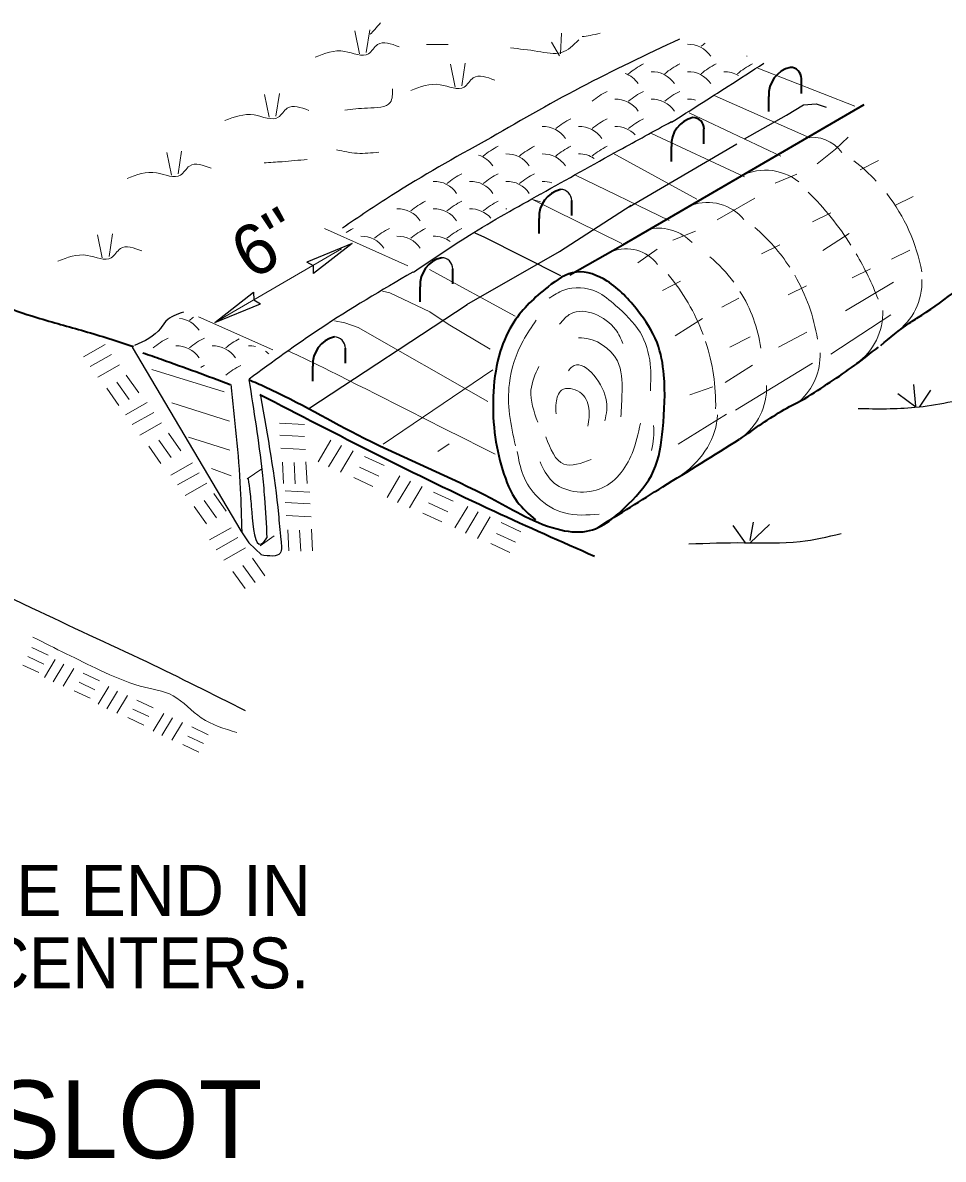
# Model space of a CAD drawing. Extents: x 634 to 1005, y -299 to -22.
# Drawn here: x 856.12 to 880.11, y -118.17 to -88.57 of the extents above; entities that cross this region are included whole.
import ezdxf
from ezdxf.enums import TextEntityAlignment as Align

# ---------------------------------------------------------------- set-up
doc = ezdxf.new("R2010")
doc.units = 0
doc.header["$LTSCALE"] = 0.53
doc.layers.add('1', color=7, linetype='Continuous', lineweight=13)

msp = doc.modelspace()

# ---------------------------------------------------------------- linework, layer by layer
at = {"layer": '1'}
for p, q in [((864.8957, -89.3713), (864.7766, -88.7784)), ((865.0738, -89.3414), (865.163, -88.7485)), ((870.1053, -89.4297), (869.898, -89.0749)), ((870.1353, -89.3713), (870.1645, -88.8384)), ((867.3881, -90.2399), (867.269, -89.647)), ((867.5662, -90.2099), (867.6554, -89.617)), ((875.2767, -89.7452), (877.8041, -90.7429)), ((862.5415, -91.0277), (862.4224, -90.4347)), ((862.7197, -90.9977), (862.8087, -90.4048)), ((874.1383, -90.4573), (876.6341, -91.5657)), ((873.4897, -90.9161), (875.8755, -92.0403)), ((872.5095, -91.4541), (874.927, -92.5774)), ((859.9949, -92.535), (859.8758, -91.9421)), ((860.1732, -92.505), (860.2622, -91.9121)), ((871.4968, -91.9604), (873.687, -93.1595)), ((877.9473, -92.3934), (878.4212, -92.1569)), ((870.5242, -92.5375), (872.9658, -93.7167)), ((875.7289, -92.7473), (876.2918, -92.5108)), ((874.2192, -93.6958), (875.1967, -93.1329)), ((878.8492, -93.3302), (879.3231, -93.0921)), ((876.7066, -93.7549), (877.1804, -93.5176)), ((858.192, -94.686), (858.0729, -94.0931)), ((858.3702, -94.656), (858.4593, -94.0631)), ((863.983, -93.929), (866.1597, -94.8975)), ((873.0657, -94.2296), (873.6578, -93.9922)), ((876.973, -94.4952), (877.6542, -94.0514)), ((875.3742, -94.5844), (875.848, -94.347)), ((861.1308, -96.3697), (864.4318, -94.4587)), ((872.1481, -94.8209), (872.6511, -94.4661)), ((878.7642, -94.7251), (879.2381, -94.4877)), ((866.7211, -94.9949), (868.9503, -96.2099)), ((877.7375, -95.2139), (878.2122, -94.9766)), ((872.7902, -95.537), (873.264, -95.2997)), ((877.5651, -96.0658), (878.8134, -95.3255)), ((876.0712, -95.6561), (876.5458, -95.4196)), ((874.3383, -95.9767), (874.7821, -95.7403)), ((877.1804, -97.1976), (878.7451, -96.1757)), ((860.7019, -96.2232), (862.6406, -97.0859)), ((873.1249, -96.7179), (873.8352, -96.2732)), ((874.5464, -97.0135), (875.0785, -96.7462)), ((875.818, -97.0135), (876.5583, -96.6287)), ((857.704, -97.2692), (858.2687, -96.9494)), ((857.8747, -97.524), (858.4385, -97.205)), ((858.0762, -97.7971), (858.6408, -97.4782)), ((859.4852, -97.5956), (861.3714, -98.1827)), ((865.5144, -99.5442), (868.3724, -97.6047)), ((874.4273, -97.9328), (875.1377, -97.4873)), ((874.6979, -98.6598), (876.7049, -97.4349)), ((858.5743, -97.9295), (858.8932, -98.3776)), ((858.8199, -97.7455), (859.148, -98.2068)), ((858.3102, -98.0877), (858.6292, -98.5341)), ((873.5096, -98.2577), (874.1017, -98.0502)), ((858.7991, -98.7797), (859.3628, -98.4617)), ((860.0032, -98.47), (861.5097, -98.9422)), ((858.969, -99.0346), (859.5336, -98.7165)), ((873.2007, -99.5442), (874.4597, -98.7622)), ((859.1722, -99.3077), (859.7351, -98.9879)), ((862.8129, -98.9996), (863.4608, -99.0321)), ((859.6693, -99.441), (859.9882, -99.8882)), ((859.9167, -99.2569), (860.2431, -99.7174)), ((860.4412, -99.3652), (861.5213, -99.7007)), ((862.8212, -99.3069), (863.4683, -99.3402)), ((863.8172, -99.9997), (864.1503, -99.4427)), ((859.4053, -99.5983), (859.7242, -100.0456)), ((862.8454, -99.6458), (863.4925, -99.6783)), ((864.0921, -100.1372), (864.4243, -99.5801)), ((864.4018, -100.2746), (864.7349, -99.7174)), ((866.9376, -99.7382), (867.234, -99.5309)), ((859.9832, -100.3503), (860.547, -100.0306)), ((862.8871, -100.0156), (862.9162, -100.5643)), ((863.1935, -100.0247), (863.2227, -100.5727)), ((863.5008, -100.0006), (863.5299, -100.5652)), ((865.0239, -99.8623), (865.536, -100.1005)), ((860.1532, -100.6052), (860.7178, -100.2862)), ((861.0392, -100.1747), (861.5555, -100.3687)), ((861.9735, -100.4502), (862.3491, -100.1871)), ((864.9007, -100.1447), (865.3995, -100.3753)), ((860.3563, -100.8775), (860.9192, -100.5585)), ((864.7491, -100.4112), (865.2479, -100.6427)), ((865.6152, -100.9282), (865.9482, -100.3712)), ((865.89, -101.0648), (866.2231, -100.5094)), ((866.2006, -101.2031), (866.5337, -100.646)), ((861.0992, -100.8267), (861.4264, -101.2863)), ((862.957, -100.7601), (863.6049, -100.7925)), ((866.8227, -100.79), (867.3347, -101.029)), ((860.5887, -101.1681), (860.9076, -101.6153)), ((860.8527, -101.0107), (861.1724, -101.4579)), ((862.9645, -101.0665), (863.6116, -101.0998)), ((866.6986, -101.0723), (867.1974, -101.3038)), ((867.3856, -101.7219), (867.717, -101.1647)), ((862.9895, -101.4054), (863.6357, -101.4371)), ((866.5478, -101.3397), (867.045, -101.5703)), ((867.6604, -101.8593), (867.9918, -101.303)), ((867.9702, -101.9967), (868.3032, -101.4396)), ((860.9892, -102.0392), (861.553, -101.7194)), ((863.0303, -101.776), (863.0594, -102.3239)), ((863.3376, -101.7852), (863.3668, -102.3323)), ((863.644, -101.761), (863.674, -102.3256)), ((868.5914, -101.5845), (869.1043, -101.8235)), ((861.1591, -102.294), (861.7237, -101.975)), ((862.3058, -102.1907), (862.6756, -101.9317)), ((868.3166, -102.1341), (868.8154, -102.3639)), ((868.469, -101.8667), (868.9662, -102.0974)), ((861.3615, -102.5662), (861.9261, -102.2465)), ((861.8602, -102.6995), (862.1776, -103.1459)), ((862.1059, -102.5147), (862.4332, -102.976)), ((861.5955, -102.8569), (861.9136, -103.3041)), ((856.2534, -105.0753), (856.6672, -105.2711)), ((856.3567, -104.8422), (856.783, -105.0429)), ((856.1252, -105.2977), (856.539, -105.4934)), ((856.6872, -105.6183), (856.9671, -105.1562)), ((856.9146, -105.7341), (857.1944, -105.2728)), ((857.1736, -105.8498), (857.4533, -105.3885)), ((857.6932, -105.5101), (858.1187, -105.7116)), ((857.4617, -105.9664), (857.8756, -106.1621)), ((857.5891, -105.7441), (858.003, -105.9397)), ((858.0871, -106.3187), (858.3669, -105.8573)), ((858.3152, -106.4344), (858.5951, -105.9731)), ((858.5734, -106.551), (858.8533, -106.088)), ((859.0931, -106.2112), (859.5186, -106.4119)), ((858.989, -106.4453), (859.4037, -106.6401)), ((859.5186, -107.019), (859.7984, -106.5577)), ((858.8616, -106.6667), (859.2754, -106.8624)), ((859.7468, -107.1356), (860.0266, -106.6734)), ((860.0049, -107.2513), (860.2847, -106.7892)), ((860.4212, -107.1456), (860.8352, -107.3404)), ((860.5246, -106.9107), (860.9509, -107.1123)), ((860.2931, -107.3679), (860.7069, -107.5627))]:
    msp.add_line(p, q, dxfattribs=at)
at = {"layer": '1', "lineweight": 35}
for p, q in [((876.4151, -90.4107), (876.4151, -90.0201)), ((875.5632, -90.877), (875.5632, -90.4847)), ((873.8743, -91.7164), (873.8743, -91.325)), ((873.0242, -92.1819), (873.0242, -91.7913)), ((870.4276, -93.5909), (870.4276, -93.1987)), ((869.5766, -94.0564), (869.5766, -93.665)), ((867.3281, -95.3688), (867.3281, -94.9774)), ((866.4754, -95.8343), (866.4754, -95.4421)), ((864.5301, -97.4341), (864.5301, -97.0435)), ((863.679, -97.8996), (863.679, -97.5082))]:
    msp.add_line(p, q, dxfattribs=at)
at = {"layer": '1', "lineweight": 25}
for p, q in [((871.9282, -93.3602), (874.7321, -91.7181)), ((864.7066, -94.3171), (863.5249, -94.8009)), ((864.7066, -94.3171), (863.699, -95.1015)), ((861.1317, -96.3706), (862.1384, -95.5862)), ((861.1317, -96.3706), (862.3133, -95.8868)), ((863.5783, -98.6132), (867.7053, -95.9076)), ((879.3997, -98.5532), (879.3405, -97.992)), ((879.3997, -98.5832), (878.9267, -98.2285)), ((879.4887, -98.5832), (879.7853, -98.1394)), ((874.9594, -102.1091), (874.6347, -101.6644)), ((875.0785, -102.05), (875.1668, -101.5753)), ((875.0785, -102.1091), (875.5815, -101.6352))]:
    msp.add_line(p, q, dxfattribs=at)
at = {"layer": '1', "lineweight": 35}
msp.add_lwpolyline([(870.3785, -95.1323), (871.7633, -94.347), (878.0464, -90.6988)], dxfattribs=at)
at = {"layer": '1', "lineweight": 25}
for points in [[(874.9295, -91.5923), (876.0262, -90.9702), (876.4701, -90.7037), (876.7957, -90.6737), (877.0613, -90.7629)], [(867.692, -95.9042), (870.1053, -94.5252), (871.9765, -93.3178)], [(867.8994, -94.0406), (868.1509, -94.1488), (870.1362, -95.1532)], [(863.699, -95.1015), (863.6957, -94.9008), (863.5249, -94.8009)], [(862.1384, -95.5862), (862.1426, -95.7868), (862.3133, -95.8868)], [(858.9757, -97.0135), (861.8045, -101.7968), (862.0102, -102.1116), (862.3424, -102.4281)]]:
    msp.add_lwpolyline(points, dxfattribs=at)
at = {"layer": '1'}
for points in [[(877.6309, -91.549), (877.2978, -91.8588), (876.8248, -92.2443)], [(869.6182, -93.2345), (869.4017, -93.1703), (871.7333, -94.3179)], [(865.4952, -95.5595), (865.6843, -95.6045), (866.7318, -96.095), (867.2048, -96.4206), (868.2991, -97.0727)], [(864.2461, -96.3348), (864.5142, -96.3798), (864.8623, -96.5063), (868.2408, -98.435)]]:
    msp.add_lwpolyline(points, dxfattribs=at)
for centre, radius, start, end in [((875.076, -90.7038), 1.988, 126.08114, 129.95244), ((873.4672, -89.8249), 0.6995, 33.58028, 92.04161), ((873.184, -91.4183), 1.988, 116.50255, 129.95244), ((874.13, -91.4183), 1.988, 116.50255, 129.95244), ((875.076, -91.4183), 1.988, 116.50255, 129.95244), ((876.022, -91.4183), 1.988, 116.50255, 129.95244), ((874.4132, -89.8249), 0.6995, 33.58028, 34.40984), ((871.5752, -90.5394), 0.6995, 33.58028, 69.39972), ((872.5212, -90.5394), 0.6995, 33.58028, 92.04161), ((873.4672, -90.5394), 0.6995, 33.58028, 92.04161), ((874.4132, -90.5394), 0.6995, 59.31392, 92.04161), ((872.238, -92.1328), 1.988, 116.50255, 129.95244), ((871.5752, -91.2539), 0.6995, 33.58028, 92.04161), ((873.184, -92.1328), 1.988, 116.50255, 129.95244), ((872.5212, -91.2539), 0.6995, 33.58028, 92.04161), ((874.13, -92.1328), 1.988, 116.50255, 129.95244), ((873.4672, -91.2539), 0.6995, 74.40255, 92.04161), ((871.292, -92.8473), 1.988, 116.50255, 129.95244), ((872.238, -92.8473), 1.988, 116.50255, 129.95244), ((873.184, -92.8473), 1.988, 116.50255, 129.95244), ((869.6832, -91.9684), 0.6995, 33.58028, 92.04161), ((870.6292, -91.9684), 0.6995, 33.58028, 92.04161), ((871.5752, -91.9684), 0.6995, 43.54796, 92.04161), ((876.6896, -92.5159), 0.9673, 36.1101, 100.81416), ((867.7912, -92.6829), 0.6995, 33.58028, 72.52046), ((869.4, -93.5618), 1.988, 116.50255, 129.95244), ((868.7372, -92.6829), 0.6995, 33.58028, 92.04161), ((870.346, -93.5618), 1.988, 116.50255, 129.95244), ((869.6832, -92.6829), 0.6995, 33.58028, 92.04161), ((871.292, -93.5618), 1.988, 116.50255, 129.95244), ((870.6292, -92.6829), 0.6995, 56.37761, 92.04161), ((872.238, -93.5618), 1.988, 116.50255, 129.95244), ((874.8818, -95.9218), 4.75, 42.83139, 52.34576), ((868.454, -94.2763), 1.988, 116.50255, 129.95244), ((869.4, -94.2763), 1.988, 116.50255, 129.95244), ((870.346, -94.2763), 1.988, 116.50255, 129.95244), ((875.4797, -93.7879), 1.3821, 50.99758, 122.38371), ((866.8452, -93.3974), 0.6995, 33.58028, 92.04161), ((867.7912, -93.3974), 0.6995, 33.58028, 92.04161), ((868.7372, -93.3974), 0.6995, 33.58028, 92.04161), ((869.6832, -93.3974), 0.6995, 70.87186, 92.04161), ((867.508, -94.9908), 1.988, 116.50255, 129.95244), ((868.454, -94.9908), 1.988, 116.50255, 129.95244), ((869.4, -94.9908), 1.988, 116.50255, 129.95244), ((873.967, -94.4819), 1.2364, 39.83682, 109.75662), ((870.991, -98.6196), 7.9505, 32.42004, 45.20077), ((874.8818, -95.9218), 4.75, 10.53139, 37.7714), ((865.8991, -94.1119), 0.6995, 33.58028, 92.04161), ((866.8452, -94.1119), 0.6995, 33.58028, 92.04161), ((867.7912, -94.1119), 0.6995, 40.89227, 92.04161), ((868.7372, -94.1119), 0.6995, 89.83237, 92.04161), ((865.616, -95.7053), 1.988, 116.50255, 122.37679), ((864.9531, -94.8264), 0.6995, 33.58028, 92.04161), ((866.562, -95.7053), 1.988, 116.50255, 129.95244), ((865.8991, -94.8264), 0.6995, 33.58028, 92.04161), ((867.508, -95.7053), 1.988, 116.50255, 129.95244), ((866.8452, -94.8264), 0.6995, 53.51434, 92.04161), ((868.454, -95.7053), 1.988, 116.50255, 129.95244), ((872.6735, -95.1572), 1.2419, 44.18596, 99.05923), ((872.0643, -97.5683), 4.8275, 33.08639, 49.51596), ((871.8509, -95.4623), 1.009, 36.35793, 111.9114), ((871.5718, -97.6001), 3.8273, 36.50615, 50.13141), ((870.991, -98.6196), 7.9505, 21.01571, 30.52093), ((868.935, -98.5111), 5.2445, 20.37617, 40.26316), ((872.0643, -97.5683), 4.8275, 9.08419, 30.14292), ((877.9459, -95.3218), 1.6075, 305.16342, 2.27673), ((871.5718, -97.6001), 3.8273, 8.39031, 32.14172), ((876.9257, -96.1216), 1.6075, 305.16342, 2.27673), ((860.134, -96.9641), 0.6995, 33.58028, 83.68613), ((861.7429, -97.843), 1.988, 126.02344, 129.95244), ((860.7969, -98.5575), 1.988, 116.50255, 129.95244), ((861.7429, -98.5575), 1.988, 116.50255, 129.95244), ((862.6889, -98.5575), 1.988, 117.73221, 129.95244), ((860.134, -97.6786), 0.6995, 33.58028, 92.04161), ((861.08, -97.6786), 0.6995, 33.58028, 92.04161), ((862.026, -97.6786), 0.6995, 76.71362, 92.04161), ((868.935, -98.5111), 5.2445, 358.73384, 18.25899), ((862.026, -97.6786), 0.6995, 43.83906, 52.67456), ((875.2934, -97.2273), 1.6075, 311.63026, 2.27673), ((861.7429, -99.272), 1.988, 116.50255, 119.64959), ((862.6889, -99.272), 1.988, 116.50255, 129.95244), ((873.8982, -98.0783), 1.6075, 305.16342, 2.27673)]:
    msp.add_arc(centre, radius, start, end, dxfattribs=at)
at = {"layer": '1', "lineweight": 35}
for centre, radius, start, end in [((876.2931, -90.4398), 0.7311, 103.19172, 183.55193), ((876.1245, -90.018), 0.2901, 359.66257, 89.66465), ((873.7538, -91.7456), 0.7311, 103.19172, 183.55193), ((873.5852, -91.3237), 0.2901, 359.66257, 89.66465), ((870.3064, -93.6195), 0.7311, 103.19172, 183.55193), ((867.206, -95.3975), 0.7311, 103.19172, 183.55193), ((864.4086, -97.4634), 0.7311, 103.19172, 183.55193)]:
    msp.add_arc(centre, radius, start, end, dxfattribs=at)
at = {"layer": '1', "lineweight": 25}
for centre in [(870.1379, -93.1977), (867.0375, -94.9757), (864.2401, -97.0415)]:
    msp.add_arc(centre, 0.2901, 359.66257, 89.66465, dxfattribs=at)
at = {"layer": '1'}
msp.add_ellipse((872.3852, -99.014), major_axis=(1.599, 1.1265), ratio=0.821854, start_param=4.712389, end_param=5.7092043, dxfattribs=at)
for points in [[(865.1763, -88.8626), (865.2946, -88.7443), (865.4436, -88.5652)], [(863.7415, -89.4597), (864.5109, -89.3114), (865.133, -89.3713), (865.3687, -89.134), (865.9324, -89.1932)], [(868.8321, -89.2232), (869.5432, -89.3114), (870.1645, -89.3414), (870.6092, -89.0149)], [(870.6974, -88.9267), (870.9047, -88.8967), (871.1712, -88.8384)], [(866.6427, -89.134), (866.9376, -89.134), (867.2048, -89.134)], [(866.2339, -90.3282), (867.0033, -90.18), (867.6254, -90.2399), (867.8611, -90.0026), (868.4248, -90.0618)], [(864.5151, -90.8453), (865.108, -90.787), (865.7001, -90.6388), (865.7592, -90.2832)], [(861.3872, -91.116), (862.1567, -90.9677), (862.7788, -91.0277), (863.0145, -90.7903), (863.5783, -90.8495)], [(864.3019, -91.8754), (864.8357, -91.9646), (865.3987, -91.9354)], [(858.8407, -92.6232), (859.6102, -92.475), (860.2323, -92.535), (860.4679, -92.2977), (861.0317, -92.3567)], [(862.4099, -92.2143), (862.8829, -92.1844), (863.5349, -92.1261)], [(857.0378, -94.7742), (857.8072, -94.626), (858.4293, -94.686), (858.665, -94.4487), (859.2288, -94.5078)], [(869.8397, -95.7403), (870.2211, -95.5296), (871.0805, -95.5753), (871.571, -95.9284), (872.208, -96.6287), (872.4737, -97.4582), (872.4778, -98.1552)], [(870.1128, -96.4197), (870.4052, -96.1441), (871.571, -96.5588), (871.7633, -96.9252)], [(869.4999, -96.3132), (869.1618, -96.8503), (868.8029, -97.962), (868.8087, -98.7698), (868.962, -99.5833)], [(870.605, -96.7737), (870.6816, -96.7737), (871.6168, -97.3724), (871.74, -98.1702), (871.7101, -98.8314)], [(863.0287, -97.1101), (863.2652, -97.2183), (864.5992, -97.8729), (868.429, -99.8032)], [(870.3418, -97.6356), (870.4359, -97.5257), (871.3195, -98.3468), (871.2895, -98.9388)], [(869.5724, -97.5173), (869.3658, -98.1394), (869.5432, -98.9688)], [(870.0213, -98.7539), (870.0213, -98.4625), (870.1645, -98.1394), (870.635, -98.1868), (870.8748, -98.6132), (870.8507, -99.0771)], [(869.6015, -100.0056), (869.9147, -100.5052), (871.1413, -100.7159), (872.0007, -99.7832), (872.2163, -98.9996)], [(872.5028, -99.7082), (872.5627, -99.3827), (872.5627, -99.0579)], [(869.7506, -99.3535), (870.2244, -100.0655), (870.9348, -99.9464)], [(869.0077, -99.7374), (869.1618, -100.352), (869.5432, -100.9232), (870.2361, -101.3347), (871.1413, -101.3671)], [(856.3841, -104.5699), (858.1337, -105.4292), (859.1838, -105.8432), (860.0432, -106.0988), (860.7752, -106.6718), (861.6971, -107.0532)]]:
    msp.add_spline(points, degree=3, dxfattribs=at)
at = {"layer": '1', "lineweight": 25}
for points in [[(873.2365, -88.9908), (870.6541, -90.2557), (868.1667, -91.6489)], [(873.0258, -91.1576), (874.5014, -90.2199), (875.4349, -89.6187)], [(869.6298, -93.0213), (871.6659, -91.8854), (873.0258, -91.1418)], [(868.2233, -91.6148), (865.7334, -93.0629), (864.4518, -93.9157)], [(866.3013, -95.0665), (867.7603, -94.1006), (869.6265, -93.0213)], [(866.2872, -95.0591), (863.8705, -96.5372), (862.0202, -97.8504)], [(860.313, -96.1008), (859.8533, -96.3423), (859.7151, -96.5263), (859.0306, -96.976)], [(861.5438, -97.987), (861.7887, -100.7051), (861.8287, -101.8302)], [(862.016, -97.8621), (862.3582, -100.2779), (862.4216, -100.9424), (862.4848, -101.985)], [(862.3142, -98.2859), (862.7838, -101.3687), (862.8471, -102.0333), (862.8312, -102.3806), (862.3274, -102.4289)], [(877.8908, -98.6132), (879.3705, -98.5832), (881.0877, -98.2577)], [(833.4452, -100.0172), (835.577, -99.9215), (836.3398, -99.9856), (836.7853, -99.8582), (837.6131, -99.9215), (838.7265, -99.7941), (839.8715, -99.7308), (841.9076, -99.6667), (843.1808, -99.5717), (843.8171, -99.2212), (844.3259, -99.2212), (845.4077, -98.8397), (846.1205, -98.8122), (846.9749, -98.9413), (849.2891, -100.2079), (852.5976, -101.9592), (856.3525, -103.8054), (859.3429, -105.2069), (861.9194, -106.4802)], [(861.9943, -100.4502), (862.0418, -100.7825), (862.0892, -101.3205), (862.3424, -102.1432), (862.4848, -101.985)], [(873.4797, -102.1391), (874.9295, -102.1091), (876.3809, -102.0799), (877.446, -101.8717)]]:
    msp.add_spline(points, degree=3, dxfattribs=at)
at = {"layer": '1', "lineweight": 35}
for points in [[(862.016, -97.8621), (862.4374, -98.0477), (865.0147, -99.3827), (868.3291, -100.9532), (869.0986, -101.3671), (870.0462, -101.7527), (870.8157, -101.8118), (871.9108, -101.1015), (872.5627, -100.2421), (872.7992, -99.147), (872.8301, -97.7405), (872.6511, -96.8952), (872.1481, -96.0658), (871.3495, -95.2956), (870.55, -95.0591), (869.8098, -95.4437), (868.922, -96.3615), (868.5664, -97.1326), (868.3882, -98.1685), (868.4182, -99.2361), (868.6256, -100.2129), (869.0102, -101.0423), (869.4832, -101.5162)], [(878.4803, -96.976), (879.2231, -96.3906), (879.5479, -96.1841), (881.3333, -94.8084)], [(855.4647, -95.8942), (856.4899, -96.2441), (857.7315, -96.5988), (859.0039, -96.996)], [(876.5067, -98.3551), (877.8016, -97.4873), (878.4237, -97.0135)], [(859.2537, -97.1626), (859.7334, -97.3307), (861.5247, -97.9853)], [(862.3017, -98.2493), (868.4132, -101.2905), (871.023, -102.4613)], [(874.8121, -99.4127), (875.9662, -98.6423), (876.5283, -98.3468)], [(871.1163, -101.7103), (872.7992, -100.6576), (874.8021, -99.4168)]]:
    msp.add_spline(points, degree=3, dxfattribs=at)

# ---------------------------------------------------------------- texts
at = {"layer": '1'}
msp.add_text("6''", height=1.325, rotation=30.964, dxfattribs=at).set_placement((862.0852, -95.2894))
msp.add_text('BURY UP-CHANNEL OR UP-SLOPE END IN ', height=1.325, dxfattribs=at).set_placement((827.5978, -111.832))
at = {"layer": '1', "width": 0.95}
msp.add_text("TRENCH 6'' DEEP.  STAPLE ON 6'' CENTERS.", height=1.325, dxfattribs=at).set_placement((827.5983, -113.7189))
at = {"layer": '1'}
msp.add_text("DETAIL 'B' - ANCHOR SLOT", height=2.025, dxfattribs=at).set_placement((844.8435, -118.1422), align=Align.CENTER)

doc.saveas('drawing.dxf')
